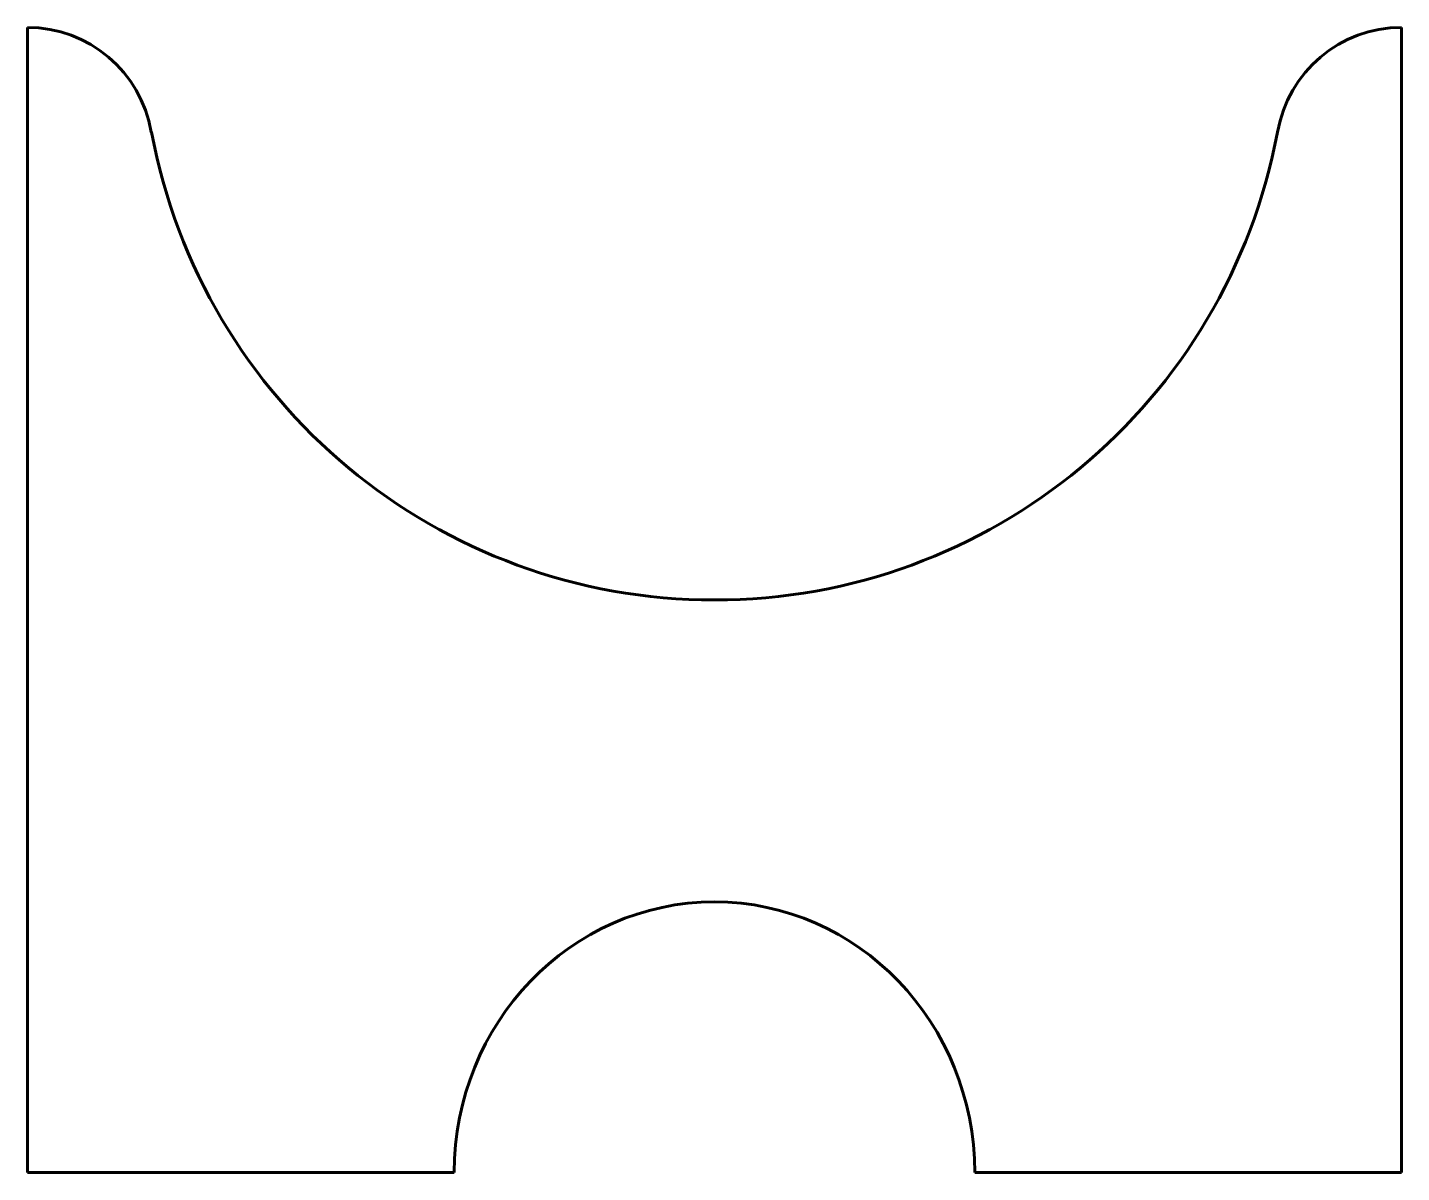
# Model space of a CAD drawing. Header units: millimetres. Extents: x 227 to 359, y -6 to 104.
import ezdxf

# ---------------------------------------------------------------- set-up
doc = ezdxf.new("R2010")
doc.units = ezdxf.units.MM
doc.linetypes.add('K5LT_BASIC', pattern=[0])
doc.layers.add('Системный слой', color=7, linetype='Continuous')

msp = doc.modelspace()

# ---------------------------------------------------------------- linework, layer by layer
at = {"layer": 'Системный слой', "color": 5, "linetype": 'K5LT_BASIC', "lineweight": 60, "true_color": 0x0000ff}
for p, q in [((226.67, -6), (226.67, 104)), ((358.67, 104), (358.67, -6)), ((238.57, 93.95), (238.6, 93.96)), ((346.78, 93.95), (346.75, 93.96)), ((267.67, -6), (226.67, -6)), ((358.67, -6), (317.67, -6))]:
    msp.add_line(p, q, dxfattribs=at)
for centre, radius, start, end in [((226.67, 91.93), 12.07, 9.6276, 90), ((358.67, 91.93), 12.07, 90, 170.3724), ((292.67, 104), 55, 190.5204, 349.4801)]:
    msp.add_arc(centre, radius, start, end, dxfattribs=at)
msp.add_ellipse((292.67, -6), major_axis=(0, 26), ratio=0.961538, start_param=-1.570796, end_param=1.570796, dxfattribs=at)

doc.saveas('drawing.dxf')
